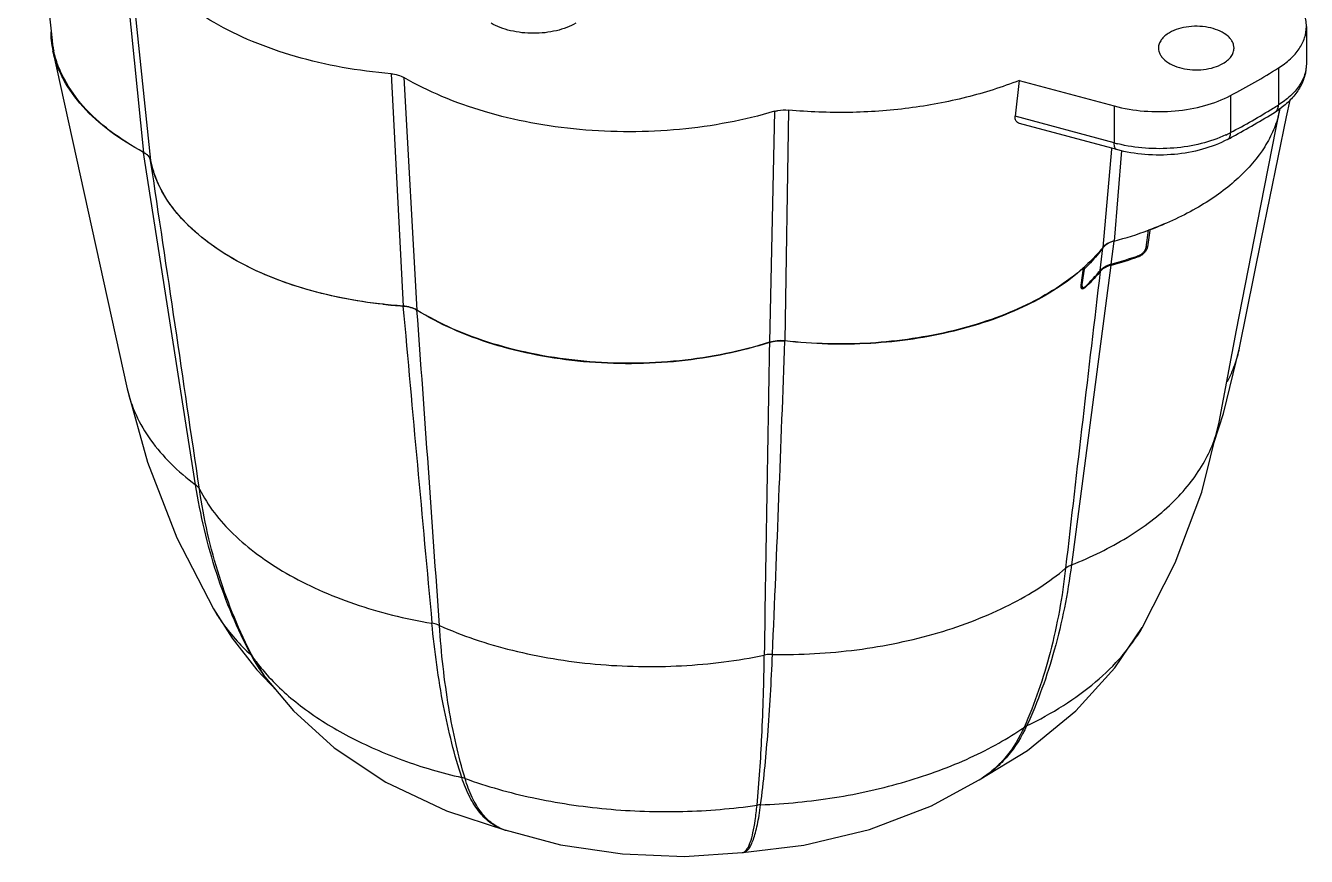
# Model space of a CAD drawing. Header units: millimetres. Extents: x 75184266 to 76346726, y -35850126 to -33679385.
# Drawn here: x 75346519 to 75362513, y -35544970 to -35534589 of the extents above; entities that cross this region are included whole.
import ezdxf

# ---------------------------------------------------------------- set-up
doc = ezdxf.new("R2010")
doc.units = ezdxf.units.MM
doc.header["$LTSCALE"] = 50
doc.header["$MEASUREMENT"] = 0
doc.linetypes.add('CEN', pattern=[62, 60, -1, 0, -1])
doc.layers.get('0').update_dxf_attribs({"linetype": 'CONTINUOUS'})
for name, color, linetype in [('02___PRT_ALL_AXES', 7, 'CONTINUOUS'), ('06___PRT_ALL_SURFS', 7, 'CONTINUOUS'), ('2', 2, 'CONTINUOUS')]:
    doc.layers.add(name, color=color, linetype=linetype)

# ---------------------------------------------------------------- blocks, each defined once
blk = doc.blocks.new('유도센서')
at = {"color": 7, "linetype": 'Continuous'}
for p, q in [((642919.563, 95479.089), (642921.309, 95462.822)), ((643004.283, 95463.736), (643004.283, 95461.286)), ((642985.294, 95460.174), (642985.017, 95457.799)), ((642985.294, 95460.174), (642991.573, 95458.484)), ((643002.414, 95457.765), (643002.409, 95457.75)), ((642991.736, 95455.592), (642985.312, 95457.321)), ((642993.683, 95449.12), (642993.837, 95450.255)), ((642993.918, 95450.244), (642993.768, 95449.152)), ((642993.924, 95450.287), (642993.918, 95450.244)), ((642989.384, 95446.621), (642989.54, 95447.756)), ((642989.578, 95447.684), (642989.44, 95446.671)), ((642989.53, 95447.772), (642989.519, 95447.763)), ((642989.54, 95447.756), (642989.519, 95447.768)), ((642989.578, 95447.816), (642989.578, 95447.684)), ((642989.596, 95447.701), (642989.578, 95447.684)), ((642991.383, 95447.945), (642991.353, 95447.937)), ((642989.379, 95446.531), (642989.384, 95446.621)), ((642989.381, 95446.496), (642989.379, 95446.531)), ((642989.484, 95446.476), (642989.382, 95446.535)), ((642989.471, 95446.377), (642989.453, 95446.38)), ((642999.861, 95442.471), (642999.861, 95442.472)), ((642926.283, 95439.767), (642926.283, 95439.766)), ((642931.989, 95425.192), (642931.991, 95425.189)), ((642993.424, 95423.953), (642993.426, 95423.955)), ((642935.397, 95420.705), (642935.391, 95420.713)), ((642982.843, 95414.003), (642982.834, 95413.997)), ((642951.252, 95410.561), (642951.252, 95410.562)), ((642966.953, 95409.062), (642967.01, 95409.068)), ((642966.953, 95409.062), (642966.953, 95409.062)), ((642967.01, 95409.067), (642967.01, 95409.067))]:
    blk.add_line(p, q, dxfattribs=at)
at = {"color": 9, "linetype": 'Continuous'}
for p, q in [((642925.741, 95471.244), (642927.366, 95455.413)), ((642926.169, 95470.754), (642927.831, 95454.882)), ((643002.436, 95461), (643002.436, 95458.55)), ((643004.283, 95461.286), (643004.283, 95461.285)), ((642943.737, 95460.612), (642944.53, 95445.241)), ((642944.585, 95460.364), (642945.451, 95444.973)), ((642999.27, 95459.172), (642999.27, 95456.722)), ((642970.033, 95458.212), (642969.784, 95442.934)), ((642991.573, 95458.484), (642991.573, 95456.034)), ((642969.103, 95458.127), (642968.776, 95442.842)), ((642991.573, 95456.034), (642985.017, 95457.799)), ((642991.387, 95455.686), (642991.382, 95455.622)), ((642927.452, 95454.823), (642927.36, 95455.413)), ((642930.806, 95433.408), (642927.452, 95454.823)), ((642991.382, 95455.622), (642990.828, 95449.122)), ((642992.048, 95455.532), (642991.56, 95449.541)), ((642990.65, 95447.601), (642990.827, 95449.091)), ((642990.828, 95449.122), (642990.828, 95449.093)), ((642991.363, 95448.013), (642991.564, 95449.542)), ((642993.768, 95449.152), (642993.693, 95449.196)), ((642993.187, 95448.508), (642993.108, 95448.554)), ((642991.353, 95447.937), (642988.745, 95428.11)), ((642989.44, 95446.671), (642989.395, 95446.697)), ((642989.651, 95446.467), (642989.597, 95446.499)), ((642935.391, 95420.713), (642934.589, 95422.015)), ((642982.842, 95413.998), (642982.833, 95413.992)), ((642967.01, 95409.068), (642967.014, 95409.068))]:
    blk.add_line(p, q, dxfattribs=at)
at = {"color": 7, "linetype": 'Continuous'}
for centre, radius, start, end in [((642927.606, 95463.489), 6.387, 180.91927, 186.01438), ((642927.728, 95463.504), 6.51, 186.03399, 192.41464), ((642927.793, 95463.519), 6.521, 186.13124, 189.50706), ((642927.882, 95463.534), 6.612, 189.50756, 192.31208), ((642975.39, 95504.188), 50.958, 297.94397, 302.05573), ((642999.089, 95463.111), 5.92, 302.06507, 306.45812), ((642996.088, 95459.547), 6.571, 346.69312, 348.7067), ((642996.092, 95459.547), 6.568, 346.80113, 348.73306), ((642996.147, 95459.535), 6.512, 348.7094, 349.42513), ((642996.145, 95459.536), 6.514, 348.73558, 349.25738), ((642975.359, 95500.983), 50.612, 298.38261, 302.06995), ((642995.95, 95459.58), 6.714, 344.1759, 346.79749), ((642995.951, 95459.58), 6.713, 344.31567, 346.69087), ((642974.073, 95503.331), 53.289, 297.96454, 298.3988), ((642934.482, 95456.219), 6.785, 191.38575, 197.69436), ((642985.96, 95471.793), 22.933, 290.31998, 292.87116), ((642985.091, 95474.167), 25.461, 284.719, 290.09292), ((642984.53, 95473.2), 26.097, 285.17969, 289.39702), ((642984.641, 95472.706), 25.662, 285.2321, 289.4524), ((642992.932, 95449.227), 0.763, 289.49315, 292.55518), ((642980.974, 95457.404), 12.883, 311.61694, 311.90512), ((642981.237, 95456.425), 12.083, 313.77517, 314.10622), ((642991.28, 95447.003), 0.825, 136.91037, 140.7546), ((642989.479, 95446.458), 0.0818, 240.03184, 251.72185), ((642981.256, 95455.371), 12.238, 313.31513, 313.6003), ((642946.669, 95477.335), 32.165, 263.8527, 266.17831)]:
    blk.add_arc(centre, radius, start, end, dxfattribs=at)
at = {"color": 9, "linetype": 'Continuous'}
for centre, radius, start, end in [((642975.709, 95501.192), 50.325, 297.91478, 301.61128), ((642977.094, 95498.916), 47.662, 301.628, 302.12106), ((642995.867, 95463.133), 7.258, 295.09219, 297.95358), ((642994.21, 95465.833), 10.147, 254.93644, 256.30358), ((637373.983, 94620.374), 5616.193, 8.320797, 8.545176), ((647827.973, 94874.371), 4871.169, 173.242773, 173.475361), ((651200.922, 96187.854), 8289.726, 185.1395819, 185.2853286), ((638754.536, 95136.64), 4202.241, 3.922414, 4.207723), ((647173.019, 95362.223), 4205.023, 178.901523, 179.183686), ((637754.101, 95639.99), 5219.414, 357.608327, 357.836281), ((642944.327, 95427.338), 11.136, 207.82025, 216.61122), ((642944.246, 95427.279), 11.036, 216.61883, 217.1024), ((642944.233, 95427.269), 11.02, 217.10226, 218.20429), ((642968.221, 95410.489), 1.737, 91.22492, 99.22478), ((642952.066, 95413.308), 2.866, 253.51769, 254.97567), ((642966.916, 95409.372), 0.312, 276.70911, 284.45713), ((642966.987, 95409.425), 0.359, 274.41725, 280.30644)]:
    blk.add_arc(centre, radius, start, end, dxfattribs=at)
at = {"color": 7, "linetype": 'Continuous'}
for points, knots in [([(642943.737, 95460.612), (642942.651, 95460.703), (642940.519, 95460.98), (642937.445, 95461.691), (642934.604, 95462.675), (642932.065, 95463.906), (642929.895, 95465.36), (642928.143, 95466.999), (642926.861, 95468.793), (642926.333, 95470.103), (642926.169, 95470.754)], [0, 0, 0, 0, 0.152531, 0.300184, 0.440709, 0.572315, 0.693775, 0.804804, 0.906143, 1, 1, 1, 1]), ([(643004.283, 95463.736), (643004.283, 95463.883), (643004.255, 95464.182), (643004.082, 95464.78), (643003.83, 95465.193), (643003.627, 95465.444)], [0, 0, 0, 0, 0.237481, 0.480497, 1, 1, 1, 1]), ([(643002.436, 95461), (643002.715, 95461.175), (643003.22, 95461.551), (643003.819, 95462.224), (643004.196, 95462.96), (643004.283, 95463.484), (643004.283, 95463.736)], [0, 0, 0, 0, 0.287338, 0.545722, 0.779892, 1, 1, 1, 1]), ([(642927.36, 95455.413), (642926.579, 95455.828), (642925.141, 95456.724), (642923.33, 95458.339), (642922.22, 95459.868), (642921.634, 95461.139), (642921.441, 95461.783), (642921.37, 95462.105)], [0, 0, 0, 0, 0.286792, 0.547124, 0.782708, 0.893169, 1, 1, 1, 1]), ([(642927.366, 95455.413), (642926.59, 95455.832), (642925.162, 95456.734), (642923.366, 95458.356), (642922.265, 95459.886), (642921.684, 95461.158), (642921.493, 95461.802), (642921.422, 95462.124)], [0, 0, 0, 0, 0.286458, 0.546643, 0.782347, 0.892962, 1, 1, 1, 1]), ([(643004.283, 95461.284), (643004.283, 95461.004), (643004.202, 95460.436), (643003.853, 95459.642), (643003.311, 95458.931), (643002.854, 95458.533), (643002.607, 95458.35)], [0, 0, 0, 0, 0.240298, 0.484124, 0.735773, 1, 1, 1, 1]), ([(642943.737, 95460.612), (642943.892, 95460.599), (642944.186, 95460.547), (642944.464, 95460.435), (642944.585, 95460.364)], [0, 0, 0, 0, 0.52502, 1, 1, 1, 1]), ([(642969.103, 95458.127), (642968.098, 95457.827), (642966.019, 95457.327), (642962.809, 95456.877), (642959.516, 95456.724), (642956.222, 95456.87), (642953.008, 95457.313), (642949.954, 95458.04), (642947.134, 95459.036), (642945.393, 95459.893), (642944.585, 95460.364)], [0, 0, 0, 0, 0.124718, 0.253698, 0.384898, 0.516119, 0.645178, 0.770023, 0.888778, 1, 1, 1, 1]), ([(642985.294, 95460.174), (642984.156, 95459.723), (642981.75, 95458.964), (642977.965, 95458.262), (642974.02, 95457.983), (642971.358, 95458.086), (642970.033, 95458.212)], [0, 0, 0, 0, 0.236722, 0.486136, 0.742604, 1, 1, 1, 1]), ([(642991.573, 95458.484), (642992.217, 95458.311), (642993.56, 95458.087), (642995.587, 95458.094), (642997.528, 95458.431), (642998.731, 95458.886), (642999.27, 95459.172)], [0, 0, 0, 0, 0.253844, 0.51482, 0.768032, 1, 1, 1, 1]), ([(642969.103, 95458.127), (642969.175, 95458.149), (642969.479, 95458.222), (642969.797, 95458.235), (642970.033, 95458.212)], [0, 0, 0, 0, 0.242153, 1, 1, 1, 1]), ([(642985.312, 95457.321), (642985.264, 95457.334), (642985.173, 95457.374), (642985.067, 95457.483), (642985.011, 95457.632), (642985.011, 95457.742), (642985.017, 95457.799)], [0, 0, 0, 0, 0.24016, 0.473405, 0.720809, 1, 1, 1, 1]), ([(643002.409, 95457.75), (643002.3, 95457.362), (643002.004, 95456.588), (643001.128, 95455.075), (642999.859, 95453.704), (642998.313, 95452.505), (642996.46, 95451.342), (642994.916, 95450.651), (642993.837, 95450.255)], [0, 0, 0, 0, 0.102484, 0.209875, 0.443677, 0.571856, 0.707538, 1, 1, 1, 1]), ([(642999.062, 95456.264), (642998.541, 95455.988), (642997.389, 95455.548), (642995.539, 95455.223), (642993.618, 95455.215), (642992.347, 95455.427), (642991.736, 95455.592)], [0, 0, 0, 0, 0.23575, 0.488146, 0.74697, 1, 1, 1, 1]), ([(642927.36, 95455.413), (642927.422, 95455.38), (642927.536, 95455.309), (642927.68, 95455.18), (642927.782, 95455.037), (642927.821, 95454.931), (642927.831, 95454.879)], [0, 0, 0, 0, 0.287406, 0.547977, 0.783429, 1, 1, 1, 1]), ([(642927.831, 95454.882), (642927.809, 95454.989), (642927.719, 95455.147), (642927.54, 95455.309), (642927.427, 95455.38), (642927.366, 95455.413)], [0, 0, 0, 0, 0.450445, 0.711864, 1, 1, 1, 1]), ([(642944.53, 95445.241), (642943.485, 95445.31), (642941.434, 95445.547), (642938.473, 95446.195), (642935.739, 95447.119), (642933.303, 95448.291), (642931.234, 95449.685), (642929.584, 95451.264), (642928.408, 95452.996), (642927.955, 95454.258), (642927.831, 95454.882)], [0, 0, 0, 0, 0.153199, 0.301641, 0.442819, 0.574756, 0.696078, 0.806509, 0.906949, 1, 1, 1, 1]), ([(642943.225, 95445.354), (642942.298, 95445.454), (642940.484, 95445.73), (642937.868, 95446.381), (642935.449, 95447.251), (642933.279, 95448.318), (642931.407, 95449.565), (642929.872, 95450.962), (642928.713, 95452.485), (642928.196, 95453.6), (642928.019, 95454.157)], [0, 0, 0, 0, 0.151565, 0.298114, 0.437732, 0.568887, 0.690503, 0.802328, 0.904903, 1, 1, 1, 1]), ([(642990.828, 95449.122), (642990.735, 95449.008), (642990.346, 95448.548), (642989.918, 95448.12), (642989.578, 95447.816)], [0, 0, 0, 0, 0.242877, 1, 1, 1, 1]), ([(642990.828, 95449.093), (642990.74, 95448.975), (642990.375, 95448.503), (642989.969, 95448.062), (642989.646, 95447.749)], [0, 0, 0, 0, 0.245814, 1, 1, 1, 1]), ([(642991.56, 95449.541), (642991.41, 95449.502), (642991.141, 95449.401), (642990.909, 95449.223), (642990.828, 95449.122)], [0, 0, 0, 0, 0.543311, 1, 1, 1, 1]), ([(642991.56, 95449.541), (642991.482, 95449.521), (642991.333, 95449.468), (642991.075, 95449.336), (642990.907, 95449.2), (642990.828, 95449.093)], [0, 0, 0, 0, 0.27823, 0.539813, 1, 1, 1, 1]), ([(642993.197, 95448.584), (642993.257, 95448.605), (642993.374, 95448.668), (642993.522, 95448.797), (642993.632, 95448.95), (642993.675, 95449.065), (642993.683, 95449.12)], [0, 0, 0, 0, 0.25494, 0.521749, 0.777232, 1, 1, 1, 1]), ([(642993.724, 95449.003), (642993.719, 95448.99), (642993.693, 95448.937), (642993.661, 95448.886), (642993.634, 95448.85)], [0, 0, 0, 0, 0.241001, 1, 1, 1, 1]), ([(642993.768, 95449.152), (642993.767, 95449.14), (642993.757, 95449.089), (642993.74, 95449.04), (642993.724, 95449.003)], [0, 0, 0, 0, 0.23548, 1, 1, 1, 1]), ([(642993.507, 95448.707), (642993.486, 95448.687), (642993.4, 95448.614), (642993.302, 95448.555), (642993.225, 95448.523)], [0, 0, 0, 0, 0.256269, 1, 1, 1, 1]), ([(642993.634, 95448.85), (642993.625, 95448.837), (642993.586, 95448.787), (642993.542, 95448.74), (642993.507, 95448.707)], [0, 0, 0, 0, 0.24636, 1, 1, 1, 1]), ([(642989.519, 95447.763), (642988.401, 95446.771), (642986.393, 95445.521), (642983.427, 95444.302), (642980.904, 95443.559), (642978.222, 95443.039), (642975.437, 95442.75), (642972.608, 95442.702), (642970.721, 95442.829), (642969.784, 95442.934)], [0, 0, 0, 0, 0.215253, 0.33511, 0.461571, 0.593141, 0.728015, 0.864297, 1, 1, 1, 1]), ([(642989.54, 95447.756), (642988.429, 95446.758), (642986.425, 95445.5), (642983.46, 95444.276), (642980.934, 95443.531), (642978.246, 95443.012), (642975.454, 95442.727), (642972.621, 95442.687), (642970.731, 95442.821), (642969.794, 95442.93)], [0, 0, 0, 0, 0.214841, 0.33467, 0.461196, 0.592888, 0.727898, 0.864279, 1, 1, 1, 1]), ([(642989.662, 95446.543), (642989.752, 95446.628), (642990.098, 95446.964), (642990.423, 95447.323), (642990.65, 95447.601)], [0, 0, 0, 0, 0.256083, 1, 1, 1, 1]), ([(642990.641, 95447.526), (642990.57, 95447.438), (642990.271, 95447.084), (642989.949, 95446.75), (642989.696, 95446.509)], [0, 0, 0, 0, 0.24435, 1, 1, 1, 1]), ([(642990.65, 95447.601), (642990.73, 95447.7), (642990.956, 95447.873), (642991.218, 95447.974), (642991.363, 95448.013)], [0, 0, 0, 0, 0.457318, 1, 1, 1, 1]), ([(642990.82, 95447.692), (642990.807, 95447.683), (642990.757, 95447.644), (642990.71, 95447.601), (642990.678, 95447.567)], [0, 0, 0, 0, 0.259562, 1, 1, 1, 1]), ([(642991.064, 95447.833), (642991.042, 95447.823), (642990.957, 95447.782), (642990.876, 95447.733), (642990.82, 95447.692)], [0, 0, 0, 0, 0.260975, 1, 1, 1, 1]), ([(642991.353, 95447.937), (642991.328, 95447.93), (642991.23, 95447.901), (642991.133, 95447.865), (642991.064, 95447.833)], [0, 0, 0, 0, 0.257396, 1, 1, 1, 1]), ([(642989.438, 95446.387), (642989.43, 95446.392), (642989.398, 95446.419), (642989.386, 95446.463), (642989.381, 95446.496)], [0, 0, 0, 0, 0.210913, 1, 1, 1, 1]), ([(642989.44, 95446.671), (642989.438, 95446.659), (642989.434, 95446.617), (642989.435, 95446.574), (642989.441, 95446.545)], [0, 0, 0, 0, 0.285665, 1, 1, 1, 1]), ([(642989.441, 95446.545), (642989.443, 95446.537), (642989.45, 95446.511), (642989.468, 95446.486), (642989.484, 95446.476)], [0, 0, 0, 0, 0.295161, 1, 1, 1, 1]), ([(642989.554, 95446.395), (642989.546, 95446.392), (642989.52, 95446.38), (642989.491, 95446.374), (642989.471, 95446.377)], [0, 0, 0, 0, 0.286282, 1, 1, 1, 1]), ([(642989.484, 95446.476), (642989.495, 95446.47), (642989.522, 95446.463), (642989.548, 95446.47), (642989.562, 95446.475)], [0, 0, 0, 0, 0.456958, 1, 1, 1, 1]), ([(642989.651, 95446.467), (642989.643, 95446.459), (642989.613, 95446.432), (642989.58, 95446.408), (642989.554, 95446.395)], [0, 0, 0, 0, 0.278871, 1, 1, 1, 1]), ([(642989.562, 95446.475), (642989.57, 95446.478), (642989.607, 95446.495), (642989.638, 95446.521), (642989.662, 95446.543)], [0, 0, 0, 0, 0.213163, 1, 1, 1, 1]), ([(642944.525, 95445.241), (642944.696, 95445.23), (642945.017, 95445.176), (642945.321, 95445.05), (642945.45, 95444.969)], [0, 0, 0, 0, 0.527737, 1, 1, 1, 1]), ([(642945.451, 95444.973), (642945.321, 95445.053), (642945.019, 95445.177), (642944.699, 95445.229), (642944.53, 95445.241)], [0, 0, 0, 0, 0.472779, 1, 1, 1, 1]), ([(642968.769, 95442.837), (642967.821, 95442.528), (642965.849, 95442.013), (642962.789, 95441.543), (642959.637, 95441.374), (642956.48, 95441.505), (642953.404, 95441.938), (642950.493, 95442.657), (642947.829, 95443.646), (642946.198, 95444.499), (642945.45, 95444.969)], [0, 0, 0, 0, 0.124259, 0.253382, 0.385112, 0.516998, 0.646583, 0.771569, 0.889886, 1, 1, 1, 1]), ([(642968.776, 95442.842), (642967.826, 95442.538), (642965.852, 95442.031), (642962.793, 95441.569), (642959.645, 95441.405), (642956.492, 95441.537), (642953.419, 95441.968), (642950.509, 95442.681), (642947.84, 95443.661), (642946.203, 95444.507), (642945.451, 95444.973)], [0, 0, 0, 0, 0.124355, 0.253445, 0.385061, 0.516805, 0.646278, 0.771236, 0.889647, 1, 1, 1, 1]), ([(642968.769, 95442.837), (642968.93, 95442.889), (642969.272, 95442.955), (642969.619, 95442.951), (642969.794, 95442.93)], [0, 0, 0, 0, 0.490678, 1, 1, 1, 1]), ([(642969.784, 95442.934), (642969.613, 95442.953), (642969.271, 95442.957), (642968.935, 95442.893), (642968.776, 95442.842)], [0, 0, 0, 0, 0.509128, 1, 1, 1, 1])]:
    blk.add_open_spline(points, degree=3, knots=knots, dxfattribs=at)
at = {"color": 9, "linetype": 'Continuous'}
for points, knots in [([(642955.959, 95463.96), (642955.767, 95463.849), (642955.348, 95463.653), (642954.418, 95463.371), (642953.156, 95463.234), (642951.895, 95463.371), (642950.965, 95463.653), (642950.545, 95463.849), (642950.353, 95463.96)], [0, 0, 0, 0, 0.114245, 0.237544, 0.499998, 0.762454, 0.885753, 1, 1, 1, 1]), ([(643004.283, 95461.285), (643004.283, 95461.032), (643004.195, 95460.509), (643003.818, 95459.773), (643003.219, 95459.101), (643002.715, 95458.725), (643002.436, 95458.55)], [0, 0, 0, 0, 0.220107, 0.454292, 0.71268, 1, 1, 1, 1]), ([(643002.231, 95458.094), (643002.264, 95458.115), (643002.325, 95458.168), (643002.39, 95458.276), (643002.428, 95458.406), (643002.436, 95458.501), (643002.436, 95458.55)], [0, 0, 0, 0, 0.221816, 0.456888, 0.715117, 1, 1, 1, 1]), ([(642998.945, 95456.561), (642998.429, 95456.319), (642997.302, 95455.933), (642995.505, 95455.647), (642993.641, 95455.64), (642992.405, 95455.829), (642991.807, 95455.974)], [0, 0, 0, 0, 0.234747, 0.487457, 0.746683, 1, 1, 1, 1]), ([(642999.062, 95456.264), (642999.095, 95456.282), (642999.157, 95456.332), (642999.223, 95456.439), (642999.262, 95456.573), (642999.27, 95456.671), (642999.27, 95456.722)], [0, 0, 0, 0, 0.213274, 0.444356, 0.705443, 1, 1, 1, 1]), ([(642991.736, 95455.592), (642991.709, 95455.599), (642991.655, 95455.639), (642991.607, 95455.738), (642991.578, 95455.874), (642991.573, 95455.978), (642991.573, 95456.034)], [0, 0, 0, 0, 0.164731, 0.377336, 0.656484, 1, 1, 1, 1]), ([(642999.065, 95440.243), (642999.25, 95440.598), (642999.569, 95441.324), (642999.784, 95442.088), (642999.861, 95442.471)], [0, 0, 0, 0, 0.505622, 1, 1, 1, 1]), ([(642926.283, 95439.766), (642926.413, 95439.173), (642926.822, 95437.983), (642927.808, 95436.314), (642929.151, 95434.757), (642930.225, 95433.841), (642930.806, 95433.408)], [0, 0, 0, 0, 0.228746, 0.469973, 0.726786, 1, 1, 1, 1]), ([(642988.745, 95428.11), (642989.393, 95428.365), (642990.646, 95428.917), (642992.409, 95429.883), (642993.997, 95430.965), (642995.385, 95432.147), (642996.55, 95433.413), (642997.473, 95434.746), (642998.142, 95436.126), (642998.416, 95437.083), (642998.504, 95437.557)], [0, 0, 0, 0, 0.147739, 0.290118, 0.426026, 0.554779, 0.676067, 0.790102, 0.897659, 1, 1, 1, 1]), ([(642931.057, 95433.123), (642931.043, 95433.15), (642930.979, 95433.26), (642930.884, 95433.351), (642930.806, 95433.408)], [0, 0, 0, 0, 0.236252, 1, 1, 1, 1]), ([(642934.478, 95422.14), (642933.567, 95423.866), (642932.028, 95427.543), (642931.117, 95431.419), (642930.806, 95433.408)], [0, 0, 0, 0, 0.492267, 1, 1, 1, 1]), ([(642931.057, 95433.123), (642931.616, 95432.019), (642932.851, 95430.462), (642934.92, 95428.732), (642936.822, 95427.496), (642938.971, 95426.41), (642941.323, 95425.488), (642943.83, 95424.751), (642945.562, 95424.39), (642946.441, 95424.241)], [0, 0, 0, 0, 0.202642, 0.317554, 0.441195, 0.572779, 0.710947, 0.85402, 1, 1, 1, 1]), ([(642934.589, 95422.015), (642933.7, 95423.716), (642932.205, 95427.342), (642931.342, 95431.164), (642931.057, 95433.123)], [0, 0, 0, 0, 0.492241, 1, 1, 1, 1]), ([(642968.969, 95422.181), (642969.897, 95422.165), (642971.761, 95422.202), (642974.54, 95422.459), (642977.268, 95422.918), (642979.889, 95423.57), (642982.352, 95424.405), (642984.608, 95425.404), (642986.614, 95426.547), (642987.812, 95427.425), (642988.354, 95427.884)], [0, 0, 0, 0, 0.135223, 0.271269, 0.406093, 0.537726, 0.664328, 0.784351, 0.896506, 1, 1, 1, 1]), ([(642988.354, 95427.884), (642988.141, 95426.007), (642987.501, 95422.411), (642986.32, 95418.947), (642985.604, 95417.35)], [0, 0, 0, 0, 0.519135, 1, 1, 1, 1]), ([(642988.745, 95428.11), (642988.493, 95426.208), (642987.778, 95422.566), (642986.526, 95419.065), (642985.777, 95417.45)], [0, 0, 0, 0, 0.518614, 1, 1, 1, 1]), ([(642988.354, 95427.884), (642988.381, 95427.907), (642988.5, 95428.001), (642988.637, 95428.069), (642988.745, 95428.11)], [0, 0, 0, 0, 0.235589, 1, 1, 1, 1]), ([(642931.991, 95425.189), (642932.149, 95424.915), (642932.857, 95423.806), (642933.745, 95422.816), (642934.478, 95422.14)], [0, 0, 0, 0, 0.241243, 1, 1, 1, 1]), ([(642948.414, 95414.033), (642948.169, 95414.783), (642947.719, 95416.353), (642946.97, 95419.744), (642946.612, 95422.409), (642946.441, 95424.241)], [0, 0, 0, 0, 0.22728, 0.469942, 1, 1, 1, 1]), ([(642946.933, 95424.096), (642946.896, 95424.114), (642946.738, 95424.18), (642946.57, 95424.222), (642946.441, 95424.241)], [0, 0, 0, 0, 0.24027, 1, 1, 1, 1]), ([(642946.933, 95424.096), (642947.688, 95423.76), (642949.277, 95423.144), (642951.792, 95422.414), (642954.469, 95421.865), (642957.256, 95421.507), (642960.098, 95421.352), (642962.938, 95421.4), (642965.72, 95421.649), (642967.537, 95421.948), (642968.423, 95422.131)], [0, 0, 0, 0, 0.113164, 0.233119, 0.358391, 0.487221, 0.617743, 0.748004, 0.87604, 1, 1, 1, 1]), ([(642948.632, 95413.969), (642948.407, 95414.713), (642948.001, 95416.272), (642947.344, 95419.639), (642947.056, 95422.28), (642946.933, 95424.096)], [0, 0, 0, 0, 0.226709, 0.469187, 1, 1, 1, 1]), ([(642985.777, 95417.45), (642986.613, 95417.854), (642988.201, 95418.729), (642990.335, 95420.281), (642992.106, 95422.006), (642993.042, 95423.295), (642993.424, 95423.953)], [0, 0, 0, 0, 0.273653, 0.533352, 0.775857, 1, 1, 1, 1]), ([(642934.589, 95422.015), (642934.565, 95422.049), (642934.529, 95422.092), (642934.488, 95422.131), (642934.478, 95422.14)], [0, 0, 0, 0, 0.746734, 1, 1, 1, 1]), ([(642934.589, 95422.015), (642934.659, 95421.914), (642934.953, 95421.507), (642935.272, 95421.119), (642935.524, 95420.835)], [0, 0, 0, 0, 0.243544, 1, 1, 1, 1]), ([(642967.943, 95412.203), (642968.089, 95413.725), (642968.308, 95417.033), (642968.399, 95420.346), (642968.423, 95422.131)], [0, 0, 0, 0, 0.461281, 1, 1, 1, 1]), ([(642968.184, 95412.225), (642968.381, 95413.75), (642968.702, 95417.066), (642968.892, 95420.39), (642968.969, 95422.181)], [0, 0, 0, 0, 0.461659, 1, 1, 1, 1]), ([(642968.969, 95422.181), (642968.922, 95422.183), (642968.739, 95422.184), (642968.556, 95422.161), (642968.423, 95422.131)], [0, 0, 0, 0, 0.252935, 1, 1, 1, 1]), ([(642935.524, 95420.835), (642936.238, 95420.034), (642937.946, 95418.511), (642940.992, 95416.627), (642944.537, 95415.088), (642947.092, 95414.34), (642948.414, 95414.033)], [0, 0, 0, 0, 0.217738, 0.460998, 0.724514, 1, 1, 1, 1]), ([(642968.184, 95412.225), (642969.819, 95412.29), (642972.266, 95412.531), (642975.46, 95413.143), (642977.775, 95413.739), (642979.975, 95414.466), (642982.029, 95415.311), (642983.905, 95416.261), (642985.063, 95416.977), (642985.604, 95417.35)], [0, 0, 0, 0, 0.267147, 0.400145, 0.530599, 0.657019, 0.778105, 0.892709, 1, 1, 1, 1]), ([(642985.777, 95417.45), (642985.444, 95416.734), (642984.823, 95415.729), (642983.749, 95414.635), (642983.153, 95414.192), (642982.842, 95413.998)], [0, 0, 0, 0, 0.516143, 0.760598, 1, 1, 1, 1]), ([(642985.604, 95417.35), (642985.296, 95416.661), (642984.716, 95415.69), (642983.703, 95414.627), (642983.138, 95414.194), (642982.843, 95414.003)], [0, 0, 0, 0, 0.515711, 0.760269, 1, 1, 1, 1]), ([(642985.604, 95417.35), (642985.618, 95417.359), (642985.673, 95417.397), (642985.732, 95417.429), (642985.777, 95417.45)], [0, 0, 0, 0, 0.246076, 1, 1, 1, 1]), ([(642951.253, 95410.56), (642951.099, 95410.605), (642950.794, 95410.724), (642950.209, 95411.073), (642949.538, 95411.728), (642948.886, 95412.776), (642948.56, 95413.589), (642948.414, 95414.033)], [0, 0, 0, 0, 0.103468, 0.209565, 0.437794, 0.698854, 1, 1, 1, 1]), ([(642948.632, 95413.969), (642948.614, 95413.976), (642948.543, 95414.001), (642948.47, 95414.021), (642948.414, 95414.033)], [0, 0, 0, 0, 0.247114, 1, 1, 1, 1]), ([(642948.632, 95413.969), (642950.081, 95413.445), (642953.167, 95412.583), (642958.004, 95411.86), (642962.992, 95411.696), (642966.318, 95411.968), (642967.943, 95412.203)], [0, 0, 0, 0, 0.236309, 0.48964, 0.748341, 1, 1, 1, 1]), ([(642951.252, 95410.561), (642951.106, 95410.609), (642950.819, 95410.732), (642950.269, 95411.082), (642949.647, 95411.728), (642949.051, 95412.751), (642948.76, 95413.539), (642948.632, 95413.969)], [0, 0, 0, 0, 0.103041, 0.208863, 0.436932, 0.698256, 1, 1, 1, 1]), ([(642967.051, 95409.073), (642967.114, 95409.084), (642967.249, 95409.15), (642967.416, 95409.336), (642967.571, 95409.606), (642967.716, 95409.964), (642967.851, 95410.409), (642967.975, 95410.94), (642968.089, 95411.555), (642968.153, 95411.993), (642968.184, 95412.225)], [0, 0, 0, 0, 0.055735, 0.124972, 0.213772, 0.324734, 0.458869, 0.616338, 0.796891, 1, 1, 1, 1]), ([(642967.288, 95409.314), (642967.328, 95409.373), (642967.405, 95409.513), (642967.547, 95409.862), (642967.698, 95410.428), (642967.841, 95411.252), (642967.911, 95411.866), (642967.943, 95412.203)], [0, 0, 0, 0, 0.072438, 0.159338, 0.378624, 0.659317, 1, 1, 1, 1]), ([(642966.994, 95409.07), (642967.021, 95409.077), (642967.142, 95409.126), (642967.231, 95409.23), (642967.288, 95409.314)], [0, 0, 0, 0, 0.21344, 1, 1, 1, 1])]:
    blk.add_open_spline(points, degree=3, knots=knots, dxfattribs=at)
at = {"layer": '02___PRT_ALL_AXES', "color": 7, "linetype": 'Continuous'}
for points, knots in [([(642995.229, 95463.333), (642995.119, 95463.269), (642994.92, 95463.132), (642994.682, 95462.882), (642994.532, 95462.605), (642994.497, 95462.407), (642994.497, 95462.312)], [0, 0, 0, 0, 0.289649, 0.549108, 0.782226, 1, 1, 1, 1]), ([(642999.497, 95462.313), (642999.497, 95462.384), (642999.478, 95462.53), (642999.394, 95462.74), (642999.258, 95462.94), (642999.002, 95463.196), (642998.567, 95463.461), (642997.94, 95463.67), (642997.238, 95463.769), (642996.516, 95463.749), (642995.833, 95463.612), (642995.414, 95463.44), (642995.229, 95463.333)], [0, 0, 0, 0, 0.04286, 0.087493, 0.135331, 0.187301, 0.304576, 0.43825, 0.582594, 0.729744, 0.871324, 1, 1, 1, 1]), ([(642994.497, 95462.312), (642994.497, 95462.24), (642994.516, 95462.095), (642994.6, 95461.884), (642994.736, 95461.684), (642994.991, 95461.428), (642995.427, 95461.163), (642996.053, 95460.954), (642996.756, 95460.855), (642997.478, 95460.875), (642998.161, 95461.012), (642998.579, 95461.185), (642998.764, 95461.292)], [0, 0, 0, 0, 0.04286, 0.087493, 0.135331, 0.187301, 0.304576, 0.43825, 0.582594, 0.729744, 0.871324, 1, 1, 1, 1]), ([(642998.764, 95461.292), (642998.874, 95461.355), (642999.073, 95461.492), (642999.311, 95461.742), (642999.462, 95462.019), (642999.497, 95462.217), (642999.497, 95462.313)], [0, 0, 0, 0, 0.289649, 0.549108, 0.782226, 1, 1, 1, 1])]:
    blk.add_open_spline(points, degree=3, knots=knots, dxfattribs=at)
at = {"layer": '06___PRT_ALL_SURFS', "color": 7, "linetype": 'Continuous'}
for p, q in [((642921.37, 95462.105), (642926.283, 95439.766)), ((643001.023, 95450.647), (643002.533, 95458.26)), ((642931.989, 95425.192), (642933.219, 95423.267)), ((642933.219, 95423.267), (642934.867, 95421.155)), ((642934.867, 95421.155), (642936.193, 95419.749)), ((642979.478, 95412.159), (642982.834, 95413.997)), ((642947.399, 95411.823), (642951.297, 95410.549))]:
    blk.add_line(p, q, dxfattribs=at)
for points in [[(642999.861, 95442.471), (643001.321, 95449.683), (643002.978, 95457.762), (643003.208, 95458.872)], [(642998.504, 95437.557), (642999.657, 95443.634), (643001.023, 95450.647)], [(642998.159, 95436.161), (642998.81, 95438.137), (642999.861, 95442.472)], [(642926.283, 95439.767), (642927.615, 95434.917), (642929.567, 95429.909), (642931.991, 95425.189)], [(642993.424, 95423.953), (642995.61, 95428.241), (642997.359, 95432.917), (642998.504, 95437.557)], [(642982.632, 95413.886), (642985.828, 95415.827), (642989.043, 95418.455), (642991.62, 95421.289), (642993.426, 95423.955)], [(642935.397, 95420.705), (642937.276, 95418.447), (642939.983, 95416.003), (642943.398, 95413.73), (642947.399, 95411.823)], [(642967.01, 95409.067), (642971.049, 95409.555), (642975.386, 95410.597), (642979.478, 95412.159)], [(642951.252, 95410.562), (642954.948, 95409.581), (642959.036, 95408.974), (642963.154, 95408.814), (642966.953, 95409.062)]]:
    blk.add_lwpolyline(points, dxfattribs=at)

msp = doc.modelspace()

# ---------------------------------------------------------------- block references
at = {"layer": '2', "color": 3, "linetype": 'CEN', "xscale": 188.7845468688756, "yscale": 188.7845468632877, "zscale": 188.7845468639931}
msp.add_blockref('유도센서', (-46026759, -53556679.3), dxfattribs=at)

doc.saveas('drawing.dxf')
